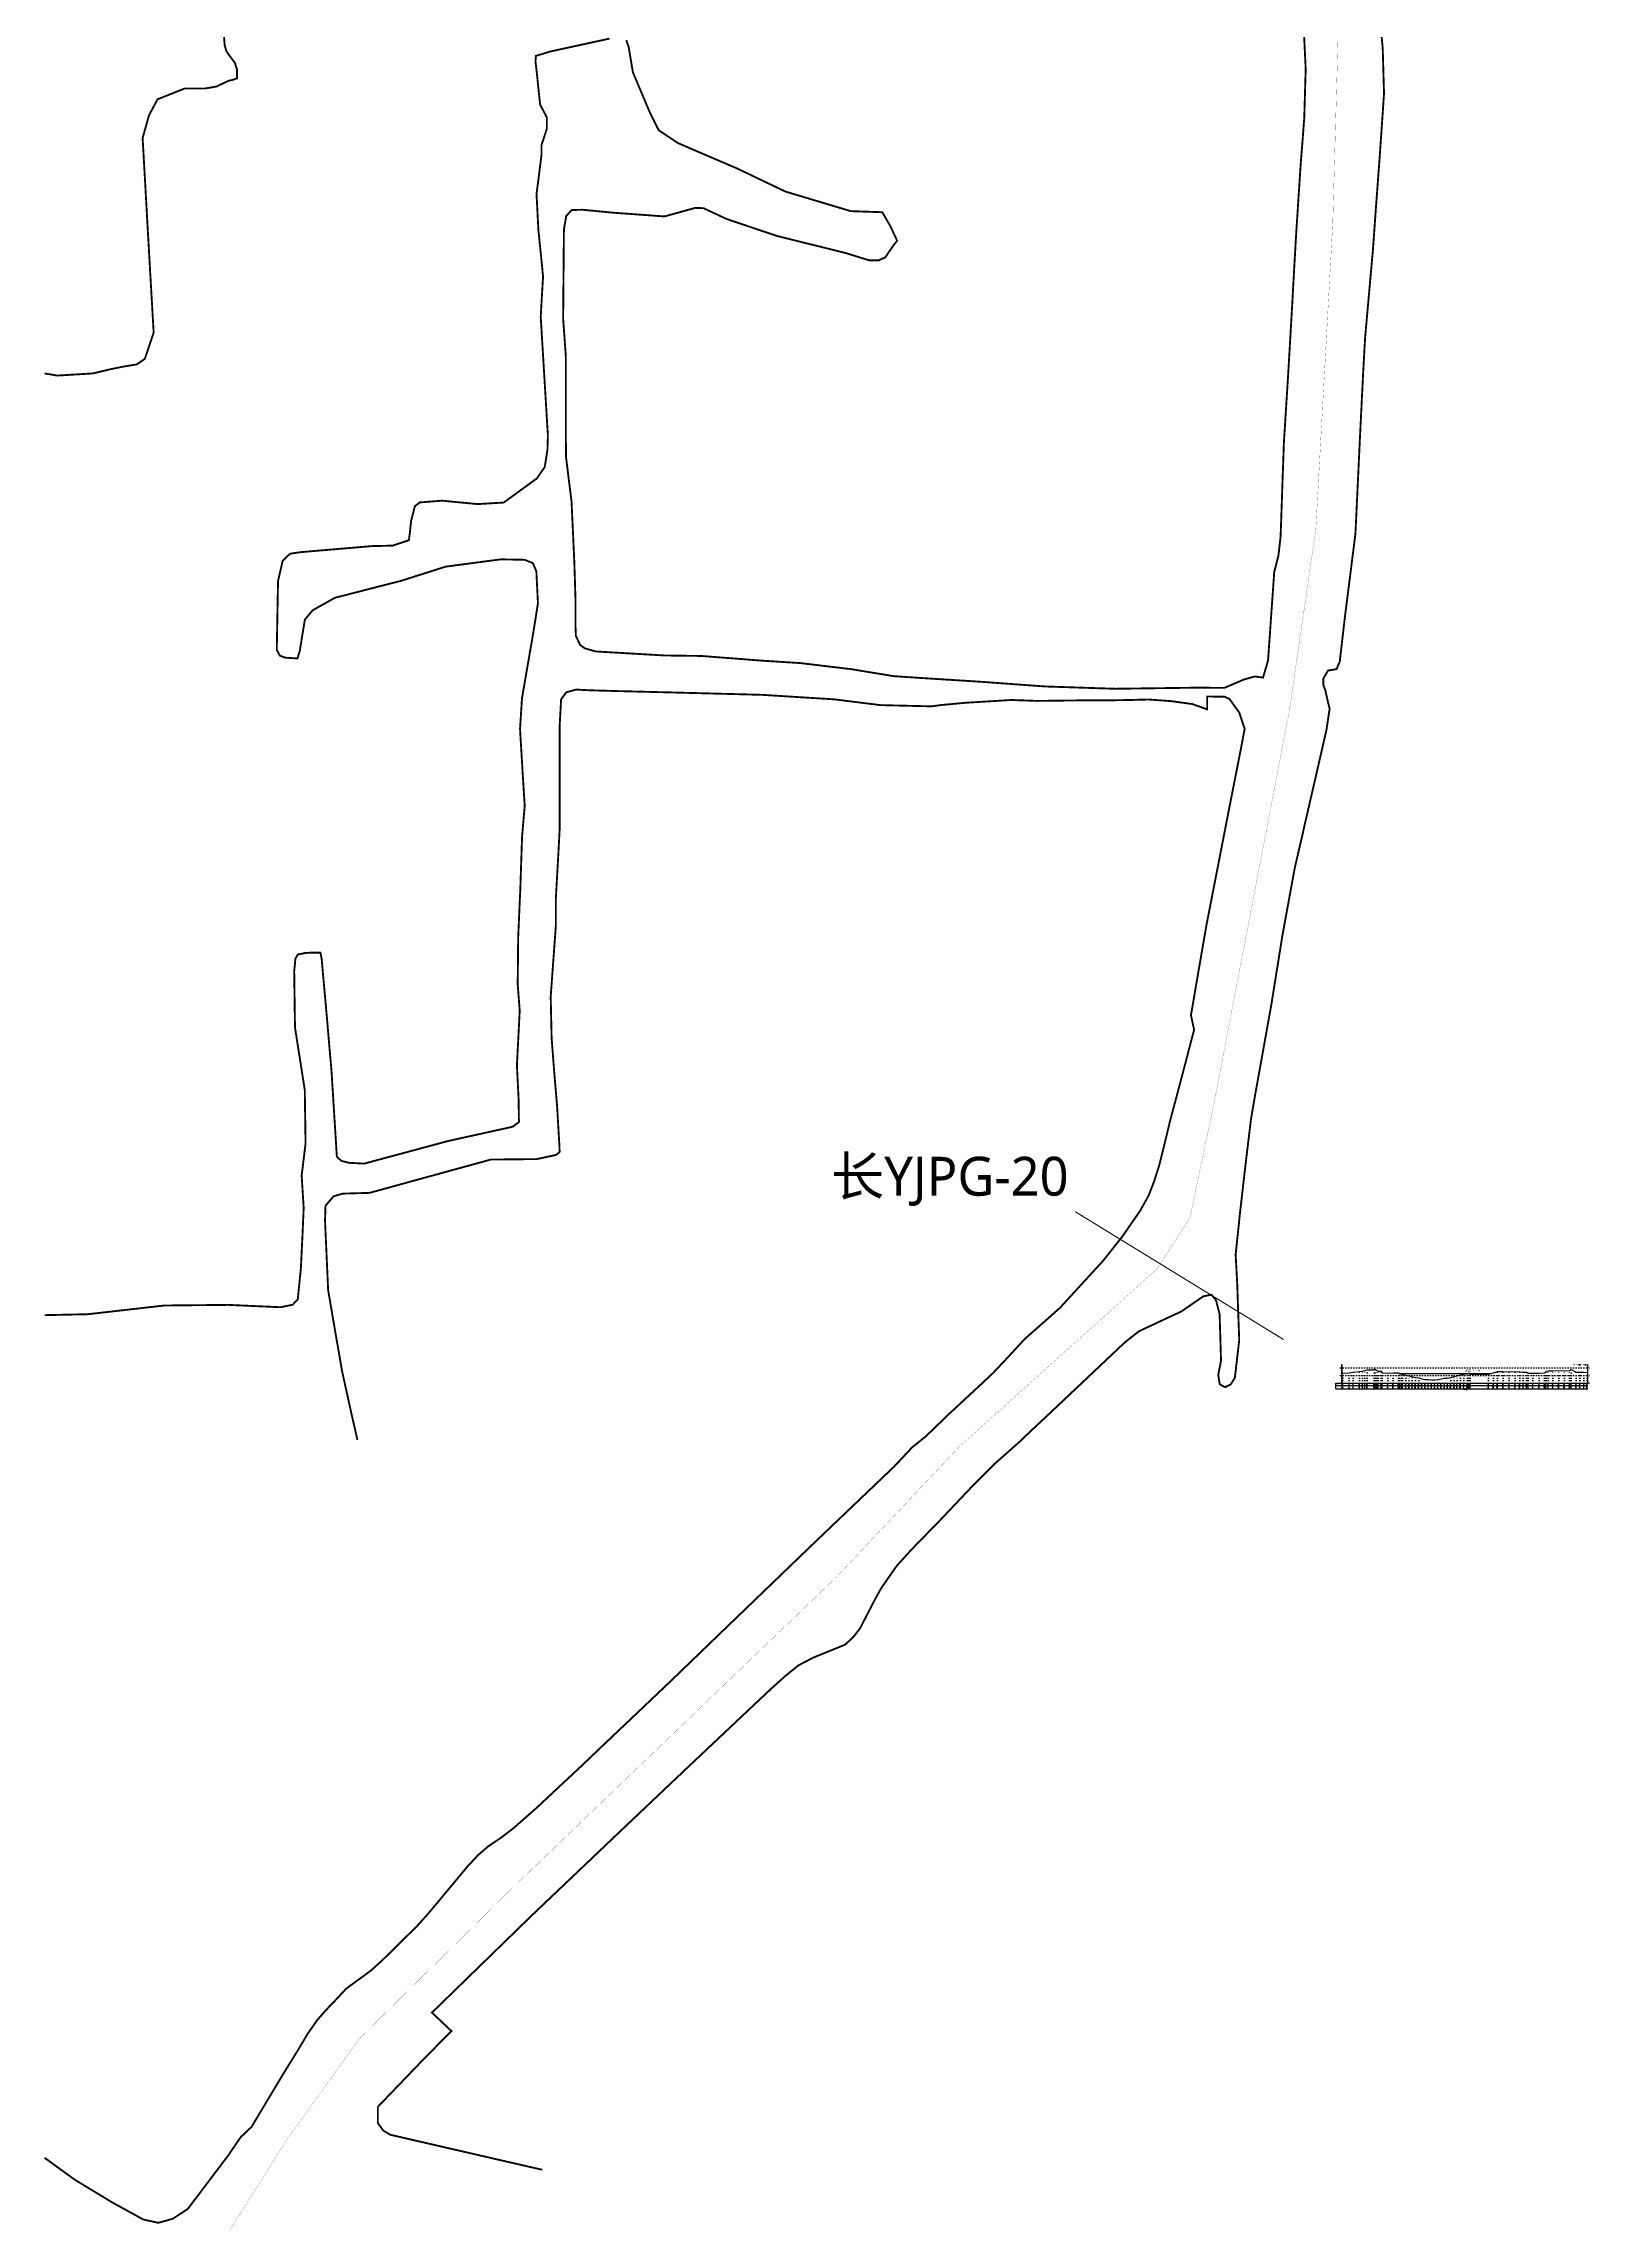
# Model space of a CAD drawing. Header units: millimetres. Extents: x 492417 to 501387, y 3423661 to 3433273.
# Drawn here: x 499999 to 500993, y 3430470 to 3431872 of the extents above; entities that cross this region are included whole.
import ezdxf
from ezdxf.enums import TextEntityAlignment as Align

# ---------------------------------------------------------------- set-up
doc = ezdxf.new("R2010")
doc.units = ezdxf.units.MM
doc.linetypes.add('X4', pattern=[1.6, 0, -1.6])
for name, color, linetype in [('DMX', 1, 'Continuous'), ('zdm1', 2, 'Continuous'), ('ZDMT5', 3, 'Continuous'), ('断面号', 7, 'Continuous'), ('断面线', 6, 'Continuous'), ('水位', 4, 'Continuous')]:
    doc.layers.add(name, color=color, linetype=linetype)
doc.layers.add('市级河道', color=160, linetype='Continuous', lineweight=40)
doc.layers.add('常水位岸线', color=7, linetype='Continuous', lineweight=0, true_color=0x00aeef)
doc.styles.add('HZ', font='rs.shx', dxfattribs={"width": 0.8, "bigfont": 'hztxt.shx'})
doc.styles.add('微软雅黑', font='msyh.ttf')
doc.styles.add('黑体', font='simhei.ttf')

msp = doc.modelspace()

# ---------------------------------------------------------------- linework, layer by layer
at = {"layer": 'DMX', "linetype": 'Continuous', "flags": 128}
msp.add_lwpolyline([(500834.2, 3431017.3), (500838.3, 3431017.5), (500840.9, 3431017.8), (500844.9, 3431018.2), (500846.9, 3431018.5), (500848.4, 3431019), (500849.8, 3431019.4), (500854.3, 3431019.4), (500854.4, 3431019.7), (500854.6, 3431019.7), (500854.7, 3431020.1), (500854.8, 3431020.1), (500854.9, 3431019.4), (500855.8, 3431019.1), (500856.8, 3431018.5), (500858.9, 3431018.4), (500859.5, 3431017.5), (500863, 3431017.3), (500866.5, 3431017.4), (500870, 3431017.4), (500870.7, 3431016.7), (500872.1, 3431016.7), (500872.6, 3431016.3), (500874.6, 3431016), (500876.7, 3431015.4), (500878.8, 3431014.8), (500880.8, 3431014.5), (500882.9, 3431014.2), (500885, 3431013.6), (500887, 3431013.2), (500889.1, 3431013.1), (500891.2, 3431013), (500893.3, 3431013), (500895.3, 3431013.2), (500897.4, 3431013.5), (500899.4, 3431014.1), (500901.5, 3431014.1), (500903.5, 3431014.4), (500905.6, 3431015.1), (500907.6, 3431015.5), (500909.7, 3431016.2), (500912, 3431016.5), (500914.2, 3431016.8), (500914.5, 3431017.2), (500915.1, 3431017.2), (500916, 3431016.5), (500927.7, 3431016.6), (500930.9, 3431017.5), (500933.5, 3431018.2), (500937.1, 3431018.2), (500941.1, 3431018.1), (500944.8, 3431018.3), (500947.8, 3431018), (500950.1, 3431017.9), (500952.2, 3431017.8), (500953.2, 3431017.2), (500956.3, 3431017.2), (500960.4, 3431017.2), (500963.7, 3431017.5), (500964.7, 3431017.9), (500964.8, 3431018.5), (500966.1, 3431018.7), (500969.1, 3431018.8), (500972.9, 3431018.9), (500976.5, 3431018.8), (500979.8, 3431018.9), (500980.9, 3431019.5), (500984, 3431017.9), (500986.4, 3431017.9), (500989.1, 3431017.8), (500991.1, 3431017.7)], dxfattribs=at)
at = {"layer": 'zdm1', "linetype": 'X4'}
for p, q in [((500832.7, 3431020.7), (500992.6, 3431020.7)), ((500832.7, 3431015.7), (500992.6, 3431015.7)), ((500832.7, 3431010.7), (500992.6, 3431010.7))]:
    msp.add_line(p, q, dxfattribs=at)
at = {"layer": 'zdm1', "linetype": 'Continuous'}
for p, q in [((500833.6, 3431010.7), (500833.6, 3431022.7)), ((500833.7, 3431010.7), (500833.7, 3431022.7)), ((500991.5, 3431010.7), (500991.5, 3431022.7)), ((500991.6, 3431010.7), (500991.6, 3431022.7)), ((500829.7, 3431007.2), (500829.7, 3431010.7)), ((500829.7, 3431010.7), (500834.2, 3431010.7)), ((500829.7, 3431009.2), (500991.6, 3431009.2)), ((500829.7, 3431007.2), (500991.6, 3431007.2)), ((500833.7, 3431007.2), (500833.7, 3431010.7)), ((500834.2, 3431010.7), (500991.6, 3431010.7))]:
    msp.add_line(p, q, dxfattribs=at)
at = {"layer": 'zdm1', "linetype": 'Continuous', "flags": 128}
for points in [[(500833.7, 3431021.7, 0.1, 0.1, 0), (500833.7, 3431022.7, 0.1, 0.1, 0)], [(500833.7, 3431019.7, 0.1, 0.1, 0), (500833.7, 3431020.7, 0.1, 0.1, 0)], [(500833.7, 3431017.7, 0.1, 0.1, 0), (500833.7, 3431018.7, 0.1, 0.1, 0)], [(500991.6, 3431021.7, 0.1, 0.1, 0), (500991.6, 3431022.7, 0.1, 0.1, 0)], [(500991.6, 3431019.7, 0.1, 0.1, 0), (500991.6, 3431020.7, 0.1, 0.1, 0)], [(500991.6, 3431017.7, 0.1, 0.1, 0), (500991.6, 3431018.7, 0.1, 0.1, 0)], [(500833.7, 3431015.7, 0.1, 0.1, 0), (500833.7, 3431016.7, 0.1, 0.1, 0)], [(500833.7, 3431013.7, 0.1, 0.1, 0), (500833.7, 3431014.7, 0.1, 0.1, 0)], [(500833.7, 3431011.7, 0.1, 0.1, 0), (500833.7, 3431012.7, 0.1, 0.1, 0)], [(500991.6, 3431015.7, 0.1, 0.1, 0), (500991.6, 3431016.7, 0.1, 0.1, 0)], [(500991.6, 3431013.7, 0.1, 0.1, 0), (500991.6, 3431014.7, 0.1, 0.1, 0)], [(500991.6, 3431011.7, 0.1, 0.1, 0), (500991.6, 3431012.7, 0.1, 0.1, 0)]]:
    msp.add_lwpolyline(points, format="xyseb", dxfattribs=at)
at = {"layer": 'ZDMT5', "linetype": 'X4'}
for p, q in [((500840.9, 3431010.7), (500840.9, 3431017.8)), ((500844.9, 3431010.7), (500844.9, 3431018.2)), ((500846.9, 3431010.7), (500846.9, 3431018.5)), ((500848.4, 3431010.7), (500848.4, 3431019)), ((500849.8, 3431010.7), (500849.8, 3431019.4)), ((500854.3, 3431010.7), (500854.3, 3431019.4)), ((500854.4, 3431010.7), (500854.4, 3431019.7)), ((500854.6, 3431010.7), (500854.6, 3431019.7)), ((500854.7, 3431010.7), (500854.7, 3431020.1)), ((500854.8, 3431010.7), (500854.8, 3431020.1)), ((500854.9, 3431010.7), (500854.9, 3431019.4)), ((500855.8, 3431010.7), (500855.8, 3431019.1)), ((500856.8, 3431010.7), (500856.8, 3431018.5)), ((500858.9, 3431010.7), (500858.9, 3431018.4)), ((500933.5, 3431010.7), (500933.5, 3431018.2)), ((500937.1, 3431010.7), (500937.1, 3431018.2)), ((500941.1, 3431010.7), (500941.1, 3431018.1)), ((500944.8, 3431010.7), (500944.8, 3431018.3)), ((500947.8, 3431010.7), (500947.8, 3431018)), ((500950.1, 3431010.7), (500950.1, 3431017.9)), ((500952.2, 3431010.7), (500952.2, 3431017.8)), ((500964.7, 3431010.7), (500964.7, 3431017.9)), ((500964.8, 3431010.7), (500964.8, 3431018.5)), ((500966.1, 3431010.7), (500966.1, 3431018.7)), ((500969.1, 3431010.7), (500969.1, 3431018.8)), ((500972.9, 3431010.7), (500972.9, 3431018.9)), ((500976.5, 3431010.7), (500976.5, 3431018.8)), ((500979.8, 3431010.7), (500979.8, 3431018.9)), ((500980.9, 3431010.7), (500980.9, 3431019.5)), ((500984, 3431010.7), (500984, 3431017.9)), ((500986.4, 3431010.7), (500986.4, 3431017.9)), ((500989.1, 3431010.7), (500989.1, 3431017.8)), ((500991.1, 3431010.7), (500991.1, 3431017.7)), ((500834.2, 3431010.7), (500834.2, 3431017.3)), ((500838.3, 3431010.7), (500838.3, 3431017.5)), ((500859.5, 3431010.7), (500859.5, 3431017.5)), ((500863, 3431010.7), (500863, 3431017.3)), ((500866.5, 3431010.7), (500866.5, 3431017.4)), ((500870, 3431010.7), (500870, 3431017.4)), ((500870.7, 3431010.7), (500870.7, 3431016.7)), ((500872.1, 3431010.7), (500872.1, 3431016.7)), ((500872.6, 3431010.7), (500872.6, 3431016.3)), ((500874.6, 3431010.7), (500874.6, 3431016)), ((500876.7, 3431010.7), (500876.7, 3431015.4)), ((500878.8, 3431010.7), (500878.8, 3431014.8)), ((500880.8, 3431010.7), (500880.8, 3431014.5)), ((500882.9, 3431010.7), (500882.9, 3431014.2)), ((500885, 3431010.7), (500885, 3431013.6)), ((500887, 3431010.7), (500887, 3431013.2)), ((500889.1, 3431010.7), (500889.1, 3431013.1)), ((500891.2, 3431010.7), (500891.2, 3431013)), ((500893.3, 3431010.7), (500893.3, 3431013)), ((500895.3, 3431010.7), (500895.3, 3431013.2)), ((500897.4, 3431010.7), (500897.4, 3431013.5)), ((500899.4, 3431010.7), (500899.4, 3431014.1)), ((500901.5, 3431010.7), (500901.5, 3431014.1)), ((500903.5, 3431010.7), (500903.5, 3431014.4)), ((500905.6, 3431010.7), (500905.6, 3431015.1)), ((500907.6, 3431010.7), (500907.6, 3431015.5)), ((500909.7, 3431010.7), (500909.7, 3431016.2)), ((500912, 3431010.7), (500912, 3431016.5)), ((500914.2, 3431010.7), (500914.2, 3431016.8)), ((500914.5, 3431010.7), (500914.5, 3431017.2)), ((500915.1, 3431010.7), (500915.1, 3431017.2)), ((500916, 3431010.7), (500916, 3431016.5)), ((500927.7, 3431010.7), (500927.7, 3431016.6)), ((500930.9, 3431010.7), (500930.9, 3431017.5)), ((500953.2, 3431010.7), (500953.2, 3431017.2)), ((500956.3, 3431010.7), (500956.3, 3431017.2)), ((500960.4, 3431010.7), (500960.4, 3431017.2)), ((500963.7, 3431010.7), (500963.7, 3431017.5))]:
    msp.add_line(p, q, dxfattribs=at)
at = {"layer": 'ZDMT5', "linetype": 'Continuous'}
for p, q in [((500834.2, 3431007.2), (500834.2, 3431010.7)), ((500838.3, 3431007.2), (500838.3, 3431010.7)), ((500840.9, 3431007.2), (500840.9, 3431010.7)), ((500844.9, 3431007.2), (500844.9, 3431010.7)), ((500846.9, 3431007.2), (500846.9, 3431010.7)), ((500848.4, 3431007.2), (500848.4, 3431010.7)), ((500849.8, 3431007.2), (500849.8, 3431010.7)), ((500854.3, 3431007.2), (500854.3, 3431010.7)), ((500854.7, 3431007.2), (500854.7, 3431010.7)), ((500855.8, 3431007.2), (500855.8, 3431010.7)), ((500856.8, 3431007.2), (500856.8, 3431010.7)), ((500858.9, 3431007.2), (500858.9, 3431010.7)), ((500859.5, 3431007.2), (500859.5, 3431010.7)), ((500863, 3431007.2), (500863, 3431010.7)), ((500866.5, 3431007.2), (500866.5, 3431010.7)), ((500870, 3431007.2), (500870, 3431010.7)), ((500870.7, 3431007.2), (500870.7, 3431010.7)), ((500872.1, 3431007.2), (500872.1, 3431010.7)), ((500872.6, 3431007.2), (500872.6, 3431010.7)), ((500874.6, 3431007.2), (500874.6, 3431010.7)), ((500876.7, 3431007.2), (500876.7, 3431010.7)), ((500878.8, 3431007.2), (500878.8, 3431010.7)), ((500880.8, 3431007.2), (500880.8, 3431010.7)), ((500882.9, 3431007.2), (500882.9, 3431010.7)), ((500885, 3431007.2), (500885, 3431010.7)), ((500887, 3431007.2), (500887, 3431010.7)), ((500889.1, 3431007.2), (500889.1, 3431010.7)), ((500891.2, 3431007.2), (500891.2, 3431010.7)), ((500893.3, 3431007.2), (500893.3, 3431010.7)), ((500895.3, 3431007.2), (500895.3, 3431010.7)), ((500897.4, 3431007.2), (500897.4, 3431010.7)), ((500899.4, 3431007.2), (500899.4, 3431010.7)), ((500901.5, 3431007.2), (500901.5, 3431010.7)), ((500903.5, 3431007.2), (500903.5, 3431010.7)), ((500905.6, 3431007.2), (500905.6, 3431010.7)), ((500907.6, 3431007.2), (500907.6, 3431010.7)), ((500909.7, 3431007.2), (500909.7, 3431010.7)), ((500912, 3431007.2), (500912, 3431010.7)), ((500914.2, 3431007.2), (500914.2, 3431010.7)), ((500914.5, 3431007.2), (500914.5, 3431010.7)), ((500915.1, 3431007.2), (500915.1, 3431010.7)), ((500916, 3431007.2), (500916, 3431010.7)), ((500927.7, 3431007.2), (500927.7, 3431010.7)), ((500930.9, 3431007.2), (500930.9, 3431010.7)), ((500933.5, 3431007.2), (500933.5, 3431010.7)), ((500937.1, 3431007.2), (500937.1, 3431010.7)), ((500941.1, 3431007.2), (500941.1, 3431010.7)), ((500944.8, 3431007.2), (500944.8, 3431010.7)), ((500947.8, 3431007.2), (500947.8, 3431010.7)), ((500950.1, 3431007.2), (500950.1, 3431010.7)), ((500952.2, 3431007.2), (500952.2, 3431010.7)), ((500953.2, 3431007.2), (500953.2, 3431010.7)), ((500956.3, 3431007.2), (500956.3, 3431010.7)), ((500960.4, 3431007.2), (500960.4, 3431010.7)), ((500963.7, 3431007.2), (500963.7, 3431010.7)), ((500964.7, 3431007.2), (500964.7, 3431010.7)), ((500966.1, 3431007.2), (500966.1, 3431010.7)), ((500969.1, 3431007.2), (500969.1, 3431010.7)), ((500972.9, 3431007.2), (500972.9, 3431010.7)), ((500976.5, 3431007.2), (500976.5, 3431010.7)), ((500979.8, 3431007.2), (500979.8, 3431010.7)), ((500980.9, 3431007.2), (500980.9, 3431010.7)), ((500984, 3431007.2), (500984, 3431010.7)), ((500986.4, 3431007.2), (500986.4, 3431010.7)), ((500989.1, 3431007.2), (500989.1, 3431010.7)), ((500991.1, 3431007.2), (500991.1, 3431010.7))]:
    msp.add_line(p, q, dxfattribs=at)
at = {"layer": '市级河道', "lineweight": 0, "const_width": 0.1}
msp.add_lwpolyline([(500118, 3430464.8), (500156, 3430525), (500202.4, 3430589.6), (500305.1, 3430690.7), (500508.8, 3430886.1), (500587.4, 3430969.6), (500714.8, 3431084.2), (500735.9, 3431116.8), (500751.6, 3431191.7), (500799.9, 3431443.5), (500816.8, 3431559.4), (500827.7, 3431756.2), (500831.3, 3431883)], dxfattribs=at)
at = {"layer": '常水位岸线', "const_width": 1.2, "flags": 128}
for points in [[(500854.3, 3431928.4), (500859.8, 3431868.7), (500860.6, 3431840.9), (500860.6, 3431839.2), (500860.2, 3431833.1), (500857.8, 3431798.2), (500855.8, 3431771.2), (500855.7, 3431770), (500853.5, 3431739.2), (500848.5, 3431683), (500847.2, 3431659.9), (500847.1, 3431657.7), (500845.2, 3431619.2), (500842.4, 3431559.5), (500842.2, 3431556.2), (500836.2, 3431508.8), (500835.7, 3431505), (500832.2, 3431474.7), (500832, 3431474.1), (500831.2, 3431472.3), (500830.2, 3431469.8), (500829.5, 3431469.7), (500829.3, 3431469.6), (500824.7, 3431468.8), (500824.2, 3431468), (500821.7, 3431463.8), (500821.7, 3431459.5), (500822.5, 3431457.2), (500823, 3431455.8), (500824.5, 3431449.1), (500825.7, 3431444.3), (500823.6, 3431430.4), (500816.9, 3431401.2), (500809.1, 3431367.3), (500808.4, 3431364), (500803.4, 3431342.5), (500800.5, 3431326.8), (500800.2, 3431325.1), (500795.3, 3431298.2), (500788.2, 3431253.9), (500777.6, 3431194.8), (500775.1, 3431180), (500771.5, 3431150), (500768.1, 3431120.2), (500765.3, 3431093.5), (500766.3, 3431075), (500766.7, 3431063.3), (500766.9, 3431057.5), (500767.6, 3431038.5), (500764.8, 3431014.2), (500762.1, 3431010), (500758.6, 3431008.2), (500755.1, 3431010), (500754.1, 3431016), (500755, 3431020.6), (500755.9, 3431025.2), (500755.6, 3431035.2), (500755.3, 3431045.2), (500755, 3431055.1), (500753.7, 3431060.1), (500752.6, 3431064.3), (500749.8, 3431067.6), (500744.5, 3431066.6), (500730.3, 3431056.8), (500721.2, 3431052.6), (500703.1, 3431044.1), (500694.1, 3431037), (500686.8, 3431030.1), (500679.5, 3431023.2), (500672.3, 3431016.4), (500665, 3431009.5), (500657.7, 3431002.6), (500650.5, 3430995.8), (500643.2, 3430988.9), (500635.9, 3430982.1), (500628.6, 3430975.2), (500628.3, 3430974.9), (500627.9, 3430974.4)], [(500114.6, 3431886.3), (500115.7, 3431871), (500116, 3431869.7), (500116.8, 3431867), (500118, 3431865.2), (500119.5, 3431863.1), (500119.8, 3431862.7), (500122, 3431859.8), (500122.3, 3431859.5), (500123.1, 3431856.7), (500123.6, 3431855.2), (500123.6, 3431849.4), (500120.5, 3431848.4), (500118, 3431847.8), (500110.5, 3431844.2), (500103, 3431842.9), (500096.3, 3431842.9), (500089.9, 3431842.9), (500072.6, 3431836), (500067.1, 3431825.7), (500065.1, 3431818.5), (500063, 3431811.2), (500067.1, 3431738.2), (500070.1, 3431686), (500064.4, 3431669.1), (500059.2, 3431665.6), (500051.3, 3431664.3), (500042.4, 3431662.5), (500031.1, 3431659.8), (500008.2, 3431658.4), (500000, 3431659.8)], [(500373.8, 3431874), (500375.1, 3431870.1), (500375.3, 3431869.5), (500375.7, 3431867.2), (500378, 3431853.4), (500389, 3431827.3), (500394.6, 3431816.1), (500404.3, 3431809.6), (500407.1, 3431807.8), (500414, 3431804.8), (500444.6, 3431791.7), (500476, 3431776.7), (500518, 3431764.1), (500538.3, 3431763.4), (500543.6, 3431754.1), (500547.8, 3431745.1), (500545.8, 3431742.6), (500540.1, 3431734.3), (500537, 3431733), (500536.1, 3431732.5), (500532.9, 3431732.5), (500529.8, 3431732.5), (500514.3, 3431737.3), (500470.7, 3431748.1), (500438.1, 3431759.1), (500423.4, 3431766), (500418.1, 3431766.2), (500398.3, 3431760.7), (500365.3, 3431763.1), (500345.7, 3431765), (500338.7, 3431764.8), (500335.2, 3431761), (500333.9, 3431753.5), (500333.7, 3431752.2), (500333.2, 3431694.8), (500334.8, 3431672.7), (500334.9, 3431670.5), (500334.9, 3431636.8), (500335, 3431606.5), (500335.6, 3431601.7), (500335.9, 3431599.2), (500336.2, 3431596.7), (500338.6, 3431577.4), (500340.4, 3431538.2), (500341.1, 3431515.7), (500341.1, 3431498.6), (500341.1, 3431498.3), (500341.4, 3431491.1), (500342.6, 3431488.5), (500344.1, 3431485.3), (500347.1, 3431483.1), (500354.1, 3431481.1), (500398.3, 3431478.5), (500421.9, 3431478.2), (500460.6, 3431475.2), (500485.7, 3431473.6), (500518.3, 3431469.7), (500545.6, 3431465.2), (500562.2, 3431464.1), (500601.6, 3431461.6), (500642.6, 3431458.6), (500688, 3431457.1), (500739.4, 3431457.8), (500758.1, 3431457.7), (500770.5, 3431463), (500777.5, 3431465), (500782.9, 3431464.3), (500786.1, 3431475.2), (500790.1, 3431532.2), (500792.7, 3431542.3), (500792.9, 3431543.9), (500793.1, 3431545.3), (500794.2, 3431555.3), (500795.2, 3431584), (500795.2, 3431584.6), (500796.3, 3431615.2), (500799.1, 3431660), (500801.7, 3431704.9), (500802.5, 3431719.9), (500804.2, 3431749.8), (500807.1, 3431794.5), (500808.4, 3431810.8), (500809.4, 3431824.5), (500810.2, 3431852), (500810.3, 3431853), (500810.3, 3431855), (500810.1, 3431859.8), (500810, 3431861.8), (500808.2, 3431900)], [(500000, 3431054.5), (500027.8, 3431055.1), (500077, 3431060.7), (500118, 3431061.1), (500129.1, 3431060.6), (500151.7, 3431059.6), (500159.4, 3431061.2), (500162.7, 3431064.7), (500164.7, 3431084.8), (500165.7, 3431105.5), (500166, 3431112.4), (500166.5, 3431123.2), (500165.2, 3431144.2), (500167.7, 3431164.8), (500167.2, 3431198.9), (500167.2, 3431199.2), (500160.9, 3431239.4), (500160.4, 3431275.5), (500161.2, 3431283.7), (500162.7, 3431286.3), (500167.7, 3431287.3), (500171.5, 3431287.5), (500177.2, 3431287.5), (500177.5, 3431286.1), (500178, 3431283.8), (500181.6, 3431243.7), (500182.9, 3431228.1), (500184.3, 3431212.4), (500187.8, 3431156.4), (500190.6, 3431153.7), (500195.8, 3431152.4), (500205.4, 3431151.9), (500259.2, 3431166.4), (500300.8, 3431175.6), (500304.8, 3431178.6), (500304.6, 3431193.1), (500303.5, 3431215.1), (500305.3, 3431250.2), (500304, 3431267), (500304.3, 3431296.7), (500304.3, 3431297), (500305.5, 3431324.6), (500305.6, 3431326.1), (500306.8, 3431362), (500308.3, 3431379.6), (500308.5, 3431381.8), (500307.3, 3431401.1), (500305.5, 3431431.3), (500306.6, 3431448.4), (500306.6, 3431448.8), (500306.8, 3431451.3), (500313.5, 3431490.1), (500315.3, 3431501.1), (500317, 3431512.1), (500316, 3431532.5), (500314.9, 3431535.2), (500313.8, 3431537.8), (500308.5, 3431540), (500293.2, 3431540.3), (500257.7, 3431535.6), (500229.1, 3431526.5), (500186.6, 3431515.6), (500172.3, 3431507.6), (500167.3, 3431501.6), (500165.9, 3431493.4), (500164, 3431481.5), (500162.5, 3431476.6), (500154.5, 3431477.1), (500151.2, 3431478.4), (500149.2, 3431482.1), (500150, 3431526.3), (500153, 3431539.4), (500157.7, 3431543.9), (500164.3, 3431544.9), (500210.3, 3431548.8), (500223.6, 3431549.1), (500234.1, 3431552.6), (500234.5, 3431555.7), (500235.6, 3431565.4), (500236.9, 3431570.3), (500237.9, 3431574.4), (500241.1, 3431576.9), (500255.4, 3431578), (500278.2, 3431575.8), (500295, 3431576.8), (500316.3, 3431592.3), (500317.3, 3431593.7), (500319.3, 3431596.7), (500321.1, 3431599.2), (500321.3, 3431599.5), (500321.7, 3431601.7), (500323.1, 3431610.6), (500323.4, 3431619.9), (500318.8, 3431696), (500319.5, 3431708.6), (500320.2, 3431720.3), (500320.3, 3431722), (500319.1, 3431734.2), (500317.3, 3431751.9), (500316.1, 3431775.1), (500317.4, 3431785.1), (500319.3, 3431800.3), (500319.3, 3431806.6), (500322.7, 3431817), (500322.7, 3431824.4), (500318.4, 3431832.6), (500316.1, 3431854.5), (500315.4, 3431860.6), (500315.5, 3431861.1), (500315.7, 3431863.9), (500318.1, 3431864.6), (500324.9, 3431866.7), (500363, 3431875)], [(500563.5, 3430974.4), (500566, 3430976.4), (500573.2, 3430983.3), (500580.4, 3430990.3), (500602.3, 3431010.6), (500609.6, 3431017.5), (500616.7, 3431025), (500629.9, 3431039.3), (500629.9, 3431039.3), (500644.9, 3431052.5), (500652.6, 3431059.4), (500680, 3431089.3), (500692.4, 3431104.9), (500704, 3431121.7), (500709.4, 3431131.4), (500713, 3431140.7), (500716.2, 3431150.8), (500718.6, 3431160.5), (500721, 3431170.3), (500723.3, 3431179.9), (500731, 3431208.8), (500738.6, 3431237.9), (500736.6, 3431247.3), (500741.9, 3431278.4), (500746.6, 3431305.5), (500754.9, 3431348.1), (500759.3, 3431370.8), (500768.5, 3431417.6), (500771.1, 3431431.3), (500769.3, 3431436.7), (500767.6, 3431441.8), (500761.3, 3431450.6), (500758, 3431452), (500750.4, 3431452.1), (500747, 3431452.1), (500747, 3431448), (500747, 3431443.9), (500737.4, 3431447.3), (500723.5, 3431449.2), (500709.1, 3431450.2), (500697.6, 3431449.9), (500686.1, 3431449.7), (500660.8, 3431449.6), (500637.8, 3431449.3), (500621.3, 3431449.9), (500591.7, 3431448.1), (500575.6, 3431446.6), (500569.9, 3431445.8), (500537, 3431446.6), (500507.5, 3431450.3), (500461.1, 3431453.2), (500412.3, 3431454.5), (500369, 3431455.6), (500350.9, 3431456.1), (500344.8, 3431456.4), (500341.7, 3431456.6), (500340.1, 3431456.2), (500335.2, 3431454.8), (500332.1, 3431450.6), (500332.1, 3431450.5), (500331.9, 3431450.3), (500331, 3431434.2), (500331, 3431401), (500331, 3431367.9), (500330.1, 3431350.3), (500330, 3431349.1), (500328.5, 3431322), (500328.5, 3431304.7), (500325.2, 3431259.2), (500325.8, 3431232.7), (500327.1, 3431215.4), (500327.8, 3431206.8), (500329.3, 3431189), (500330.9, 3431161.7), (500330.9, 3431160.6), (500331, 3431159.5), (500328.8, 3431157.5), (500316.2, 3431154.8), (500286.7, 3431154.5), (500208.8, 3431133.1), (500191.5, 3431132.6), (500185.7, 3431130.9), (500180.5, 3431124.8), (500180.2, 3431115.3), (500182.2, 3431070.6), (500187.6, 3431039), (500188.4, 3431034.7), (500191, 3431019.2), (500195.7, 3430997.9), (500197.4, 3430990.2), (500200.8, 3430975.2), (500201, 3430974.6), (500201.1, 3430974.3)], [(500153.6, 3430567.2), (500153.6, 3430567.2), (500163, 3430582.4), (500169.1, 3430592.7), (500175.1, 3430601.3), (500180.7, 3430607.7), (500187.6, 3430614.9), (500193.8, 3430621.6), (500198.7, 3430625.2), (500201.8, 3430627.5), (500203.8, 3430628.9), (500209.9, 3430633.4), (500217.8, 3430640.6), (500224.9, 3430647.6), (500232, 3430654.7), (500232.6, 3430655.2), (500239.2, 3430661.7), (500243.8, 3430666.8), (500246.2, 3430669.5), (500249.3, 3430673.2), (500252.6, 3430677.1), (500255.8, 3430681), (500259, 3430684.8), (500265.4, 3430692.5), (500271.8, 3430700.2), (500273.9, 3430702.4), (500274.9, 3430703.5), (500278.3, 3430707.2), (500285.1, 3430713.1), (500293.4, 3430718.7), (500301.6, 3430725), (500316.9, 3430738.5), (500331.5, 3430752.2), (500346.1, 3430765.8), (500356.1, 3430775.4), (500374.2, 3430792.6), (500377.1, 3430795.3), (500380, 3430798.1), (500385.5, 3430803.3), (500401.7, 3430818.7), (500444.1, 3430859.6), (500460.1, 3430875), (500495.3, 3430908.9), (500545.9, 3430957.2), (500546.8, 3430958.2), (500547.5, 3430958.9), (500557.4, 3430969.5), (500563.5, 3430974.4)], [(500214.1, 3430545.6), (500240.4, 3430573), (500261.4, 3430594.4), (500254.4, 3430601), (500252.6, 3430602.7), (500248.9, 3430606.2), (500313.2, 3430668.8), (500371.2, 3430724), (500405.7, 3430756.7), (500408.6, 3430759.4), (500411.5, 3430762.2), (500466.2, 3430813.8), (500476, 3430822.6), (500484.4, 3430829.4), (500493.7, 3430834.3), (500514.4, 3430842.7), (500519.9, 3430847.9), (500524, 3430853.2), (500533.3, 3430871.3), (500537.3, 3430878.5), (500538.2, 3430880), (500539.2, 3430881.4), (500547.8, 3430893.7), (500557.3, 3430904.1), (500575.9, 3430923.2), (500597, 3430945.5), (500611.2, 3430959.6), (500627.9, 3430974.4)], [(500063.5, 3430473.2), (500073.1, 3430471.1), (500082.4, 3430473.7), (500092, 3430480), (500118, 3430514.4), (500124.4, 3430523.8), (500126.1, 3430526.2), (500133, 3430532.8), (500153.6, 3430567.2)], [(500319.8, 3430505.2), (500302.3, 3430509.2), (500222.1, 3430527.7), (500217.6, 3430530.4), (500214.1, 3430535.3), (500214.1, 3430545.6)], [(500000, 3430512.9), (500019.4, 3430498.8), (500043.5, 3430484.2), (500063.5, 3430473.2)]]:
    msp.add_lwpolyline(points, dxfattribs=at)
at = {"layer": '断面线', "lineweight": 0}
msp.add_line((500662.4, 3431121, 10), (500796, 3431038.8, 10), dxfattribs=at)
at = {"layer": '水位', "linetype": 'Continuous', "flags": 128}
msp.add_lwpolyline([(500870.3, 3431017.1), (500870.7, 3431017.1), (500872.1, 3431017.1), (500872.6, 3431017.1), (500874.6, 3431017.1), (500876.7, 3431017.1), (500878.8, 3431017.1), (500880.8, 3431017.1), (500882.9, 3431017.1), (500885, 3431017.1), (500887, 3431017.1), (500889.1, 3431017.1), (500891.2, 3431017.1), (500893.3, 3431017.1), (500895.3, 3431017.1), (500897.4, 3431017.1), (500899.4, 3431017.1), (500901.5, 3431017.1), (500903.5, 3431017.1), (500905.6, 3431017.1), (500907.6, 3431017.1), (500909.7, 3431017.1), (500912, 3431017.1), (500914.2, 3431017.1), (500914.5, 3431017.1), (500915.1, 3431017.1), (500916, 3431017.1), (500927.7, 3431017.1), (500929.5, 3431017.1)], dxfattribs=at)

# ---------------------------------------------------------------- texts
at = {"layer": 'zdm1', "linetype": 'Continuous', "style": 'HZ', "width": 0.8}
for s, p in [('5', (500833.6, 3431020.7)), ('-5', (500833.6, 3431010.7)), ('0', (500833.6, 3431015.7))]:
    msp.add_text(s, height=0.3, dxfattribs=at).set_placement(p, align=Align.BOTTOM_RIGHT)
for s, p in [('5', (500991.7, 3431020.7)), ('0', (500991.7, 3431015.7)), ('-5', (500991.7, 3431010.7))]:
    msp.add_text(s, height=0.3, dxfattribs=at).set_placement(p)
for s, height, p in [('地 面 高 程', 0.6, (500831.7, 3431009.9)), ('里    程', 0.6, (500831.7, 3431008.2)), ('长YJPG-20', 0.4, (500912.6, 3431006.8))]:
    msp.add_text(s, height=height, dxfattribs=at).set_placement(p, align=Align.MIDDLE)
at = {"layer": 'ZDMT5', "linetype": 'Continuous', "style": 'HZ', "width": 0.8}
msp.add_text('比例尺:  横向 1:100  纵向 1:100', height=0.5, dxfattribs=at).set_placement((500990.6, 3431022.2), align=Align.BOTTOM_RIGHT)
for s, p in [('1.69', (500834.1, 3431009.9)), ('0+000.0', (500834.1, 3431008.2)), ('1.81', (500838.3, 3431009.9)), ('0+004.1', (500838.3, 3431008.2)), ('2.15', (500840.9, 3431009.9)), ('0+006.7', (500840.9, 3431008.2)), ('2.56', (500844.9, 3431009.9)), ('0+010.7', (500844.9, 3431008.2)), ('2.81', (500846.8, 3431009.9)), ('0+012.7', (500846.8, 3431008.2)), ('3.35', (500848.3, 3431009.9)), ('0+014.2', (500848.3, 3431008.2)), ('3.72', (500849.8, 3431009.9)), ('0+015.6', (500849.8, 3431008.2)), ('3.77', (500854.3, 3431009.9)), ('0+020.1', (500854.3, 3431008.2)), ('4.44', (500854.6, 3431009.9)), ('0+020.5', (500854.6, 3431008.2)), ('3.46', (500855.8, 3431009.9)), ('0+021.6', (500855.8, 3431008.2)), ('2.83', (500856.7, 3431009.9)), ('0+022.6', (500856.7, 3431008.2)), ('2.76', (500858.8, 3431009.9)), ('0+024.7', (500858.8, 3431008.2)), ('1.85', (500859.5, 3431009.9)), ('0+025.4', (500859.5, 3431008.2)), ('1.69', (500863, 3431009.9)), ('0+028.8', (500863, 3431008.2)), ('1.74', (500866.4, 3431009.9)), ('0+032.3', (500866.4, 3431008.2)), ('1.76', (500869.9, 3431009.9)), ('0+035.8', (500869.9, 3431008.2)), ('1.08', (500870.7, 3431009.9)), ('0+036.6', (500870.7, 3431008.2)), ('1.08', (500872, 3431009.9)), ('0+037.9', (500872, 3431008.2)), ('0.64', (500872.5, 3431009.9)), ('0+038.4', (500872.5, 3431008.2)), ('0.38', (500874.6, 3431009.9)), ('0+040.4', (500874.6, 3431008.2)), ('-0.23', (500876.6, 3431009.9)), ('0+042.5', (500876.6, 3431008.2)), ('-0.85', (500878.7, 3431009.9)), ('0+044.6', (500878.7, 3431008.2)), ('-1.12', (500880.7, 3431009.9)), ('0+046.6', (500880.7, 3431008.2)), ('-1.48', (500882.8, 3431009.9)), ('0+048.7', (500882.8, 3431008.2)), ('-2.01', (500884.9, 3431009.9)), ('0+050.8', (500884.9, 3431008.2)), ('-2.42', (500887, 3431009.9)), ('0+052.8', (500887, 3431008.2)), ('-2.57', (500889.1, 3431009.9)), ('0+054.9', (500889.1, 3431008.2)), ('-2.69', (500891.2, 3431009.9)), ('0+057.0', (500891.2, 3431008.2)), ('-2.64', (500893.2, 3431009.9)), ('0+059.1', (500893.2, 3431008.2)), ('-2.46', (500895.3, 3431009.9)), ('0+061.1', (500895.3, 3431008.2)), ('-2.19', (500897.3, 3431009.9)), ('0+063.2', (500897.3, 3431008.2)), ('-1.54', (500899.4, 3431009.9)), ('0+065.2', (500899.4, 3431008.2)), ('-1.60', (500901.4, 3431009.9)), ('0+067.3', (500901.4, 3431008.2)), ('-1.30', (500903.4, 3431009.9)), ('0+069.3', (500903.4, 3431008.2)), ('-0.54', (500905.6, 3431009.9)), ('0+071.4', (500905.6, 3431008.2)), ('-0.12', (500907.6, 3431009.9)), ('0+073.4', (500907.6, 3431008.2)), ('0.56', (500909.6, 3431009.9)), ('0+075.5', (500909.6, 3431008.2)), ('0.89', (500911.9, 3431009.9)), ('0+077.8', (500911.9, 3431008.2)), ('1.10', (500914.1, 3431009.9)), ('0+080.0', (500914.1, 3431008.2)), ('1.59', (500914.4, 3431009.9)), ('0+080.3', (500914.4, 3431008.2)), ('1.54', (500915, 3431009.9)), ('0+080.9', (500915, 3431008.2)), ('0.87', (500915.9, 3431009.9)), ('0+081.8', (500915.9, 3431008.2)), ('0.99', (500927.7, 3431009.9)), ('0+093.5', (500927.7, 3431008.2)), ('1.84', (500930.8, 3431009.9)), ('0+096.7', (500930.8, 3431008.2)), ('2.56', (500933.4, 3431009.9)), ('0+099.3', (500933.4, 3431008.2)), ('2.56', (500937.1, 3431009.9)), ('0+102.9', (500937.1, 3431008.2)), ('2.48', (500941, 3431009.9)), ('0+106.9', (500941, 3431008.2)), ('2.65', (500944.8, 3431009.9)), ('0+110.6', (500944.8, 3431008.2)), ('2.30', (500947.7, 3431009.9)), ('0+113.6', (500947.7, 3431008.2)), ('2.25', (500950, 3431009.9)), ('0+115.9', (500950, 3431008.2)), ('2.13', (500952.1, 3431009.9)), ('0+118.0', (500952.1, 3431008.2)), ('1.49', (500953.2, 3431009.9)), ('0+119.0', (500953.2, 3431008.2)), ('1.54', (500956.3, 3431009.9)), ('0+122.2', (500956.3, 3431008.2)), ('1.52', (500960.3, 3431009.9)), ('0+126.2', (500960.3, 3431008.2)), ('1.81', (500963.7, 3431009.9)), ('0+129.5', (500963.7, 3431008.2)), ('2.21', (500964.7, 3431009.9)), ('0+130.6', (500964.7, 3431008.2)), ('3.01', (500966.1, 3431009.9)), ('0+131.9', (500966.1, 3431008.2)), ('3.12', (500969.1, 3431009.9)), ('0+135.0', (500969.1, 3431008.2)), ('3.28', (500972.8, 3431009.9)), ('0+138.7', (500972.8, 3431008.2)), ('3.14', (500976.4, 3431009.9)), ('0+142.3', (500976.4, 3431008.2)), ('3.19', (500979.8, 3431009.9)), ('0+145.6', (500979.8, 3431008.2)), ('3.84', (500980.9, 3431009.9)), ('0+146.7', (500980.9, 3431008.2)), ('2.20', (500984, 3431009.9)), ('0+149.9', (500984, 3431008.2)), ('2.20', (500986.4, 3431009.9)), ('0+152.2', (500986.4, 3431008.2)), ('2.17', (500989.1, 3431009.9)), ('0+155.0', (500989.1, 3431008.2)), ('2.07', (500991, 3431009.9)), ('0+156.9', (500991, 3431008.2))]:
    msp.add_text(s, height=0.3, rotation=90, dxfattribs=at).set_placement(p, align=Align.BOTTOM_CENTER)
at = {"layer": '断面号', "style": '微软雅黑'}
msp.add_text('长YJPG-20', height=25, dxfattribs=at).set_placement((500581.7, 3431142.2), align=Align.MIDDLE)
at = {"layer": '水位', "style": '黑体'}
msp.add_text('水位 1.48 ', height=1.5, dxfattribs=at).set_placement((500917.9, 3431018.9), align=Align.MIDDLE)

doc.saveas('drawing.dxf')
